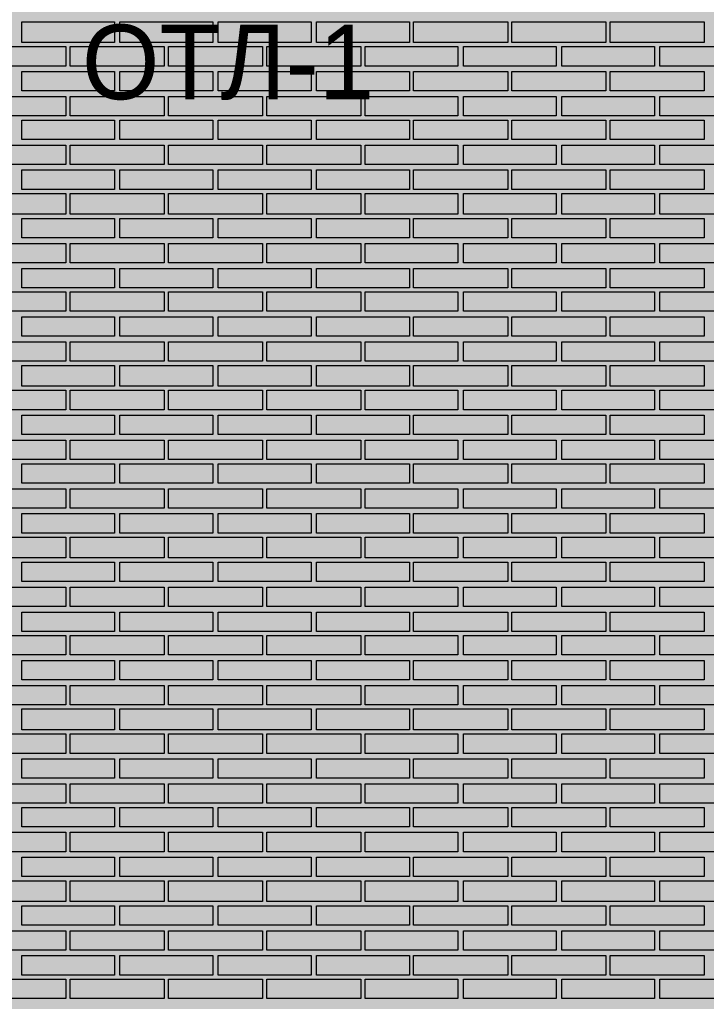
# Model space of a CAD drawing. Header units: millimetres. Extents: x -28928 to 100580, y -22867 to 36490.
# Drawn here: x 63745 to 65844, y -3038 to -40 of the extents above; entities that cross this region are included whole.
import ezdxf

# ---------------------------------------------------------------- set-up
doc = ezdxf.new("R2010")
doc.units = ezdxf.units.MM
doc.layers.add('PDF _Геометрия', color=7, linetype='Continuous', true_color=0x8f8e8d)
doc.layers.add('PDF _Сплошная заливка', color=7, linetype='Continuous', true_color=0xffffff)
doc.layers.add('PDF _Текст', color=7, linetype='Continuous')

msp = doc.modelspace()

# ---------------------------------------------------------------- hatches: boundary and pattern name
at = {"layer": 'PDF _Сплошная заливка', "true_color": 0xdcd6cf, "transparency": 33554559}
msp.add_hatch(color=254, dxfattribs=at).paths.add_polyline_path([(60798.4, -2005.5), (60798.4, -4713.2), (70224.5, -4713.2), (70224.5, -1464), (74070.3, -1464), (74070.3, -4713.2), (82294.9, -4713.2), (82294.9, 9028.4), (55763.7, 9028.4), (55763.7, -4713.2), (56851.1, -4713.2), (56851.1, -1464), (58251.4, -1464), (58251.4, -4713.2), (59499.5, -4713.2), (59499.5, -2005.5)])

# ---------------------------------------------------------------- linework, layer by layer
at = {"layer": 'PDF _Геометрия', "lineweight": 9}
for points in [[(64034.9, -110.1), (63895.3, -110.1), (63751.4, -110.1), (63751.4, -46.6), (63895.3, -46.6), (64034.9, -46.6)], [(64335.3, -110.1), (64195.7, -110.1), (64051.8, -110.1), (64051.8, -46.6), (64195.7, -46.6), (64335.3, -46.6)], [(64635.7, -110.1), (64491.8, -110.1), (64352.2, -110.1), (64352.2, -46.6), (64491.8, -46.6), (64635.7, -46.6)], [(64936.1, -110.1), (64792.2, -110.1), (64652.6, -110.1), (64652.6, -46.6), (64792.2, -46.6), (64936.1, -46.6)], [(65236.4, -110.1), (65092.6, -110.1), (64948.7, -110.1), (64948.7, -46.6), (65092.6, -46.6), (65236.4, -46.6)], [(65536.8, -110.1), (65393, -110.1), (65249.1, -110.1), (65249.1, -46.6), (65393, -46.6), (65536.8, -46.6)], [(65837.2, -110.1), (65693.4, -110.1), (65549.5, -110.1), (65549.5, -46.6), (65693.4, -46.6), (65837.2, -46.6)], [(63886.8, -122.8), (63886.8, -182), (63603.4, -182), (63603.4, -122.8)], [(64187.2, -122.8), (64187.2, -182), (63899.5, -182), (63899.5, -122.8)], [(64487.6, -122.8), (64487.6, -182), (64199.9, -182), (64199.9, -122.8)], [(64788, -122.8), (64788, -182), (64500.3, -182), (64500.3, -122.8)], [(65084.1, -122.8), (65084.1, -182), (64800.7, -182), (64800.7, -122.8)], [(65384.5, -122.8), (65384.5, -182), (65101.1, -182), (65101.1, -122.8)], [(65684.9, -122.8), (65684.9, -182), (65401.4, -182), (65401.4, -122.8)], [(65985.3, -122.8), (65985.3, -182), (65701.8, -182), (65701.8, -122.8)], [(64034.9, -258.2), (63895.3, -258.2), (63751.4, -258.2), (63751.4, -199), (63895.3, -199), (64034.9, -199)], [(64335.3, -258.2), (64195.7, -258.2), (64051.8, -258.2), (64051.8, -199), (64195.7, -199), (64335.3, -199)], [(64635.7, -258.2), (64491.8, -258.2), (64352.2, -258.2), (64352.2, -199), (64491.8, -199), (64635.7, -199)], [(64936.1, -258.2), (64792.2, -258.2), (64652.6, -258.2), (64652.6, -199), (64792.2, -199), (64936.1, -199)], [(65236.4, -258.2), (65092.6, -258.2), (64948.7, -258.2), (64948.7, -199), (65092.6, -199), (65236.4, -199)], [(65536.8, -258.2), (65393, -258.2), (65249.1, -258.2), (65249.1, -199), (65393, -199), (65536.8, -199)], [(65837.2, -258.2), (65693.4, -258.2), (65549.5, -258.2), (65549.5, -199), (65693.4, -199), (65837.2, -199)], [(63886.8, -275.1), (63886.8, -334.3), (63603.4, -334.3), (63603.4, -275.1)], [(64187.2, -275.1), (64187.2, -334.3), (63899.5, -334.3), (63899.5, -275.1)], [(64487.6, -275.1), (64487.6, -334.3), (64199.9, -334.3), (64199.9, -275.1)], [(64788, -275.1), (64788, -334.3), (64500.3, -334.3), (64500.3, -275.1)], [(65084.1, -275.1), (65084.1, -334.3), (64800.7, -334.3), (64800.7, -275.1)], [(65384.5, -275.1), (65384.5, -334.3), (65101.1, -334.3), (65101.1, -275.1)], [(65684.9, -275.1), (65684.9, -334.3), (65401.4, -334.3), (65401.4, -275.1)], [(65985.3, -275.1), (65985.3, -334.3), (65701.8, -334.3), (65701.8, -275.1)], [(64034.9, -406.3), (63895.3, -406.3), (63751.4, -406.3), (63751.4, -347), (63895.3, -347), (64034.9, -347)], [(64335.3, -406.3), (64195.7, -406.3), (64051.8, -406.3), (64051.8, -347), (64195.7, -347), (64335.3, -347)], [(64635.7, -406.3), (64491.8, -406.3), (64352.2, -406.3), (64352.2, -347), (64491.8, -347), (64635.7, -347)], [(64936.1, -406.3), (64792.2, -406.3), (64652.6, -406.3), (64652.6, -347), (64792.2, -347), (64936.1, -347)], [(65236.4, -406.3), (65092.6, -406.3), (64948.7, -406.3), (64948.7, -347), (65092.6, -347), (65236.4, -347)], [(65536.8, -406.3), (65393, -406.3), (65249.1, -406.3), (65249.1, -347), (65393, -347), (65536.8, -347)], [(65837.2, -406.3), (65693.4, -406.3), (65549.5, -406.3), (65549.5, -347), (65693.4, -347), (65837.2, -347)], [(63886.8, -423.2), (63886.8, -482.4), (63603.4, -482.4), (63603.4, -423.2)], [(64187.2, -423.2), (64187.2, -482.4), (63899.5, -482.4), (63899.5, -423.2)], [(64487.6, -423.2), (64487.6, -482.4), (64199.9, -482.4), (64199.9, -423.2)], [(64788, -423.2), (64788, -482.4), (64500.3, -482.4), (64500.3, -423.2)], [(65084.1, -423.2), (65084.1, -482.4), (64800.7, -482.4), (64800.7, -423.2)], [(65384.5, -423.2), (65384.5, -482.4), (65101.1, -482.4), (65101.1, -423.2)], [(65684.9, -423.2), (65684.9, -482.4), (65401.4, -482.4), (65401.4, -423.2)], [(65985.3, -423.2), (65985.3, -482.4), (65701.8, -482.4), (65701.8, -423.2)], [(64034.9, -558.6), (63895.3, -558.6), (63751.4, -558.6), (63751.4, -499.3), (63895.3, -499.3), (64034.9, -499.3)], [(64335.3, -558.6), (64195.7, -558.6), (64051.8, -558.6), (64051.8, -499.3), (64195.7, -499.3), (64335.3, -499.3)], [(64635.7, -558.6), (64491.8, -558.6), (64352.2, -558.6), (64352.2, -499.3), (64491.8, -499.3), (64635.7, -499.3)], [(64936.1, -558.6), (64792.2, -558.6), (64652.6, -558.6), (64652.6, -499.3), (64792.2, -499.3), (64936.1, -499.3)], [(65236.4, -558.6), (65092.6, -558.6), (64948.7, -558.6), (64948.7, -499.3), (65092.6, -499.3), (65236.4, -499.3)], [(65536.8, -558.6), (65393, -558.6), (65249.1, -558.6), (65249.1, -499.3), (65393, -499.3), (65536.8, -499.3)], [(65837.2, -558.6), (65693.4, -558.6), (65549.5, -558.6), (65549.5, -499.3), (65693.4, -499.3), (65837.2, -499.3)], [(63886.8, -571.3), (63886.8, -634.7), (63603.4, -634.7), (63603.4, -571.3)], [(64187.2, -571.3), (64187.2, -634.7), (63899.5, -634.7), (63899.5, -571.3)], [(64487.6, -571.3), (64487.6, -634.7), (64199.9, -634.7), (64199.9, -571.3)], [(64788, -571.3), (64788, -634.7), (64500.3, -634.7), (64500.3, -571.3)], [(65084.1, -571.3), (65084.1, -634.7), (64800.7, -634.7), (64800.7, -571.3)], [(65384.5, -571.3), (65384.5, -634.7), (65101.1, -634.7), (65101.1, -571.3)], [(65684.9, -571.3), (65684.9, -634.7), (65401.4, -634.7), (65401.4, -571.3)], [(65985.3, -571.3), (65985.3, -634.7), (65701.8, -634.7), (65701.8, -571.3)], [(64034.9, -706.6), (63895.3, -706.6), (63751.4, -706.6), (63751.4, -647.4), (63895.3, -647.4), (64034.9, -647.4)], [(64335.3, -706.6), (64195.7, -706.6), (64051.8, -706.6), (64051.8, -647.4), (64195.7, -647.4), (64335.3, -647.4)], [(64635.7, -706.6), (64491.8, -706.6), (64352.2, -706.6), (64352.2, -647.4), (64491.8, -647.4), (64635.7, -647.4)], [(64936.1, -706.6), (64792.2, -706.6), (64652.6, -706.6), (64652.6, -647.4), (64792.2, -647.4), (64936.1, -647.4)], [(65236.4, -706.6), (65092.6, -706.6), (64948.7, -706.6), (64948.7, -647.4), (65092.6, -647.4), (65236.4, -647.4)], [(65536.8, -706.6), (65393, -706.6), (65249.1, -706.6), (65249.1, -647.4), (65393, -647.4), (65536.8, -647.4)], [(65837.2, -706.6), (65693.4, -706.6), (65549.5, -706.6), (65549.5, -647.4), (65693.4, -647.4), (65837.2, -647.4)], [(63886.8, -723.6), (63886.8, -782.8), (63603.4, -782.8), (63603.4, -723.6)], [(64187.2, -723.6), (64187.2, -782.8), (63899.5, -782.8), (63899.5, -723.6)], [(64487.6, -723.6), (64487.6, -782.8), (64199.9, -782.8), (64199.9, -723.6)], [(64788, -723.6), (64788, -782.8), (64500.3, -782.8), (64500.3, -723.6)], [(65084.1, -723.6), (65084.1, -782.8), (64800.7, -782.8), (64800.7, -723.6)], [(65384.5, -723.6), (65384.5, -782.8), (65101.1, -782.8), (65101.1, -723.6)], [(65684.9, -723.6), (65684.9, -782.8), (65401.4, -782.8), (65401.4, -723.6)], [(65985.3, -723.6), (65985.3, -782.8), (65701.8, -782.8), (65701.8, -723.6)], [(64034.9, -859), (63895.3, -859), (63751.4, -859), (63751.4, -799.7), (63895.3, -799.7), (64034.9, -799.7)], [(64335.3, -859), (64195.7, -859), (64051.8, -859), (64051.8, -799.7), (64195.7, -799.7), (64335.3, -799.7)], [(64635.7, -859), (64491.8, -859), (64352.2, -859), (64352.2, -799.7), (64491.8, -799.7), (64635.7, -799.7)], [(64936.1, -859), (64792.2, -859), (64652.6, -859), (64652.6, -799.7), (64792.2, -799.7), (64936.1, -799.7)], [(65236.4, -859), (65092.6, -859), (64948.7, -859), (64948.7, -799.7), (65092.6, -799.7), (65236.4, -799.7)], [(65536.8, -859), (65393, -859), (65249.1, -859), (65249.1, -799.7), (65393, -799.7), (65536.8, -799.7)], [(65837.2, -859), (65693.4, -859), (65549.5, -859), (65549.5, -799.7), (65693.4, -799.7), (65837.2, -799.7)], [(63886.8, -871.6), (63886.8, -930.9), (63603.4, -930.9), (63603.4, -871.6)], [(64187.2, -871.6), (64187.2, -930.9), (63899.5, -930.9), (63899.5, -871.6)], [(64487.6, -871.6), (64487.6, -930.9), (64199.9, -930.9), (64199.9, -871.6)], [(64788, -871.6), (64788, -930.9), (64500.3, -930.9), (64500.3, -871.6)], [(65084.1, -871.6), (65084.1, -930.9), (64800.7, -930.9), (64800.7, -871.6)], [(65384.5, -871.6), (65384.5, -930.9), (65101.1, -930.9), (65101.1, -871.6)], [(65684.9, -871.6), (65684.9, -930.9), (65401.4, -930.9), (65401.4, -871.6)], [(65985.3, -871.6), (65985.3, -930.9), (65701.8, -930.9), (65701.8, -871.6)], [(64034.9, -1007), (63895.3, -1007), (63751.4, -1007), (63751.4, -947.8), (63895.3, -947.8), (64034.9, -947.8)], [(64335.3, -1007), (64195.7, -1007), (64051.8, -1007), (64051.8, -947.8), (64195.7, -947.8), (64335.3, -947.8)], [(64635.7, -1007), (64491.8, -1007), (64352.2, -1007), (64352.2, -947.8), (64491.8, -947.8), (64635.7, -947.8)], [(64936.1, -1007), (64792.2, -1007), (64652.6, -1007), (64652.6, -947.8), (64792.2, -947.8), (64936.1, -947.8)], [(65236.4, -1007), (65092.6, -1007), (64948.7, -1007), (64948.7, -947.8), (65092.6, -947.8), (65236.4, -947.8)], [(65536.8, -1007), (65393, -1007), (65249.1, -1007), (65249.1, -947.8), (65393, -947.8), (65536.8, -947.8)], [(65837.2, -1007), (65693.4, -1007), (65549.5, -1007), (65549.5, -947.8), (65693.4, -947.8), (65837.2, -947.8)], [(63886.8, -1024), (63886.8, -1083.2), (63603.4, -1083.2), (63603.4, -1024)], [(64187.2, -1024), (64187.2, -1083.2), (63899.5, -1083.2), (63899.5, -1024)], [(64487.6, -1024), (64487.6, -1083.2), (64199.9, -1083.2), (64199.9, -1024)], [(64788, -1024), (64788, -1083.2), (64500.3, -1083.2), (64500.3, -1024)], [(65084.1, -1024), (65084.1, -1083.2), (64800.7, -1083.2), (64800.7, -1024)], [(65384.5, -1024), (65384.5, -1083.2), (65101.1, -1083.2), (65101.1, -1024)], [(65684.9, -1024), (65684.9, -1083.2), (65401.4, -1083.2), (65401.4, -1024)], [(65985.3, -1024), (65985.3, -1083.2), (65701.8, -1083.2), (65701.8, -1024)], [(64034.9, -1159.3), (63895.3, -1159.3), (63751.4, -1159.3), (63751.4, -1095.9), (63895.3, -1095.9), (64034.9, -1095.9)], [(64335.3, -1159.3), (64195.7, -1159.3), (64051.8, -1159.3), (64051.8, -1095.9), (64195.7, -1095.9), (64335.3, -1095.9)], [(64635.7, -1159.3), (64491.8, -1159.3), (64352.2, -1159.3), (64352.2, -1095.9), (64491.8, -1095.9), (64635.7, -1095.9)], [(64936.1, -1159.3), (64792.2, -1159.3), (64652.6, -1159.3), (64652.6, -1095.9), (64792.2, -1095.9), (64936.1, -1095.9)], [(65236.4, -1159.3), (65092.6, -1159.3), (64948.7, -1159.3), (64948.7, -1095.9), (65092.6, -1095.9), (65236.4, -1095.9)], [(65536.8, -1159.3), (65393, -1159.3), (65249.1, -1159.3), (65249.1, -1095.9), (65393, -1095.9), (65536.8, -1095.9)], [(65837.2, -1159.3), (65693.4, -1159.3), (65549.5, -1159.3), (65549.5, -1095.9), (65693.4, -1095.9), (65837.2, -1095.9)], [(63886.8, -1172), (63886.8, -1231.3), (63603.4, -1231.3), (63603.4, -1172)], [(64187.2, -1172), (64187.2, -1231.3), (63899.5, -1231.3), (63899.5, -1172)], [(64487.6, -1172), (64487.6, -1231.3), (64199.9, -1231.3), (64199.9, -1172)], [(64788, -1172), (64788, -1231.3), (64500.3, -1231.3), (64500.3, -1172)], [(65084.1, -1172), (65084.1, -1231.3), (64800.7, -1231.3), (64800.7, -1172)], [(65384.5, -1172), (65384.5, -1231.3), (65101.1, -1231.3), (65101.1, -1172)], [(65684.9, -1172), (65684.9, -1231.3), (65401.4, -1231.3), (65401.4, -1172)], [(65985.3, -1172), (65985.3, -1231.3), (65701.8, -1231.3), (65701.8, -1172)], [(64034.9, -1307.4), (63895.3, -1307.4), (63751.4, -1307.4), (63751.4, -1248.2), (63895.3, -1248.2), (64034.9, -1248.2)], [(64335.3, -1307.4), (64195.7, -1307.4), (64051.8, -1307.4), (64051.8, -1248.2), (64195.7, -1248.2), (64335.3, -1248.2)], [(64635.7, -1307.4), (64491.8, -1307.4), (64352.2, -1307.4), (64352.2, -1248.2), (64491.8, -1248.2), (64635.7, -1248.2)], [(64936.1, -1307.4), (64792.2, -1307.4), (64652.6, -1307.4), (64652.6, -1248.2), (64792.2, -1248.2), (64936.1, -1248.2)], [(65236.4, -1307.4), (65092.6, -1307.4), (64948.7, -1307.4), (64948.7, -1248.2), (65092.6, -1248.2), (65236.4, -1248.2)], [(65536.8, -1307.4), (65393, -1307.4), (65249.1, -1307.4), (65249.1, -1248.2), (65393, -1248.2), (65536.8, -1248.2)], [(65837.2, -1307.4), (65693.4, -1307.4), (65549.5, -1307.4), (65549.5, -1248.2), (65693.4, -1248.2), (65837.2, -1248.2)], [(63886.8, -1324.3), (63886.8, -1383.6), (63603.4, -1383.6), (63603.4, -1324.3)], [(64187.2, -1324.3), (64187.2, -1383.6), (63899.5, -1383.6), (63899.5, -1324.3)], [(64487.6, -1324.3), (64487.6, -1383.6), (64199.9, -1383.6), (64199.9, -1324.3)], [(64788, -1324.3), (64788, -1383.6), (64500.3, -1383.6), (64500.3, -1324.3)], [(65084.1, -1324.3), (65084.1, -1383.6), (64800.7, -1383.6), (64800.7, -1324.3)], [(65384.5, -1324.3), (65384.5, -1383.6), (65101.1, -1383.6), (65101.1, -1324.3)], [(65684.9, -1324.3), (65684.9, -1383.6), (65401.4, -1383.6), (65401.4, -1324.3)], [(65985.3, -1324.3), (65985.3, -1383.6), (65701.8, -1383.6), (65701.8, -1324.3)], [(64034.9, -1455.5), (63895.3, -1455.5), (63751.4, -1455.5), (63751.4, -1396.3), (63895.3, -1396.3), (64034.9, -1396.3)], [(64335.3, -1455.5), (64195.7, -1455.5), (64051.8, -1455.5), (64051.8, -1396.3), (64195.7, -1396.3), (64335.3, -1396.3)], [(64635.7, -1455.5), (64491.8, -1455.5), (64352.2, -1455.5), (64352.2, -1396.3), (64491.8, -1396.3), (64635.7, -1396.3)], [(64936.1, -1455.5), (64792.2, -1455.5), (64652.6, -1455.5), (64652.6, -1396.3), (64792.2, -1396.3), (64936.1, -1396.3)], [(65236.4, -1455.5), (65092.6, -1455.5), (64948.7, -1455.5), (64948.7, -1396.3), (65092.6, -1396.3), (65236.4, -1396.3)], [(65536.8, -1455.5), (65393, -1455.5), (65249.1, -1455.5), (65249.1, -1396.3), (65393, -1396.3), (65536.8, -1396.3)], [(65837.2, -1455.5), (65693.4, -1455.5), (65549.5, -1455.5), (65549.5, -1396.3), (65693.4, -1396.3), (65837.2, -1396.3)], [(63886.8, -1472.4), (63886.8, -1531.6), (63603.4, -1531.6), (63603.4, -1472.4)], [(64187.2, -1472.4), (64187.2, -1531.6), (63899.5, -1531.6), (63899.5, -1472.4)], [(64487.6, -1472.4), (64487.6, -1531.6), (64199.9, -1531.6), (64199.9, -1472.4)], [(64788, -1472.4), (64788, -1531.6), (64500.3, -1531.6), (64500.3, -1472.4)], [(65084.1, -1472.4), (65084.1, -1531.6), (64800.7, -1531.6), (64800.7, -1472.4)], [(65384.5, -1472.4), (65384.5, -1531.6), (65101.1, -1531.6), (65101.1, -1472.4)], [(65684.9, -1472.4), (65684.9, -1531.6), (65401.4, -1531.6), (65401.4, -1472.4)], [(65985.3, -1472.4), (65985.3, -1531.6), (65701.8, -1531.6), (65701.8, -1472.4)], [(64034.9, -1607.8), (63895.3, -1607.8), (63751.4, -1607.8), (63751.4, -1548.6), (63895.3, -1548.6), (64034.9, -1548.6)], [(64335.3, -1607.8), (64195.7, -1607.8), (64051.8, -1607.8), (64051.8, -1548.6), (64195.7, -1548.6), (64335.3, -1548.6)], [(64635.7, -1607.8), (64491.8, -1607.8), (64352.2, -1607.8), (64352.2, -1548.6), (64491.8, -1548.6), (64635.7, -1548.6)], [(64936.1, -1607.8), (64792.2, -1607.8), (64652.6, -1607.8), (64652.6, -1548.6), (64792.2, -1548.6), (64936.1, -1548.6)], [(65236.4, -1607.8), (65092.6, -1607.8), (64948.7, -1607.8), (64948.7, -1548.6), (65092.6, -1548.6), (65236.4, -1548.6)], [(65536.8, -1607.8), (65393, -1607.8), (65249.1, -1607.8), (65249.1, -1548.6), (65393, -1548.6), (65536.8, -1548.6)], [(65837.2, -1607.8), (65693.4, -1607.8), (65549.5, -1607.8), (65549.5, -1548.6), (65693.4, -1548.6), (65837.2, -1548.6)], [(63886.8, -1620.5), (63886.8, -1684), (63603.4, -1684), (63603.4, -1620.5)], [(64187.2, -1620.5), (64187.2, -1684), (63899.5, -1684), (63899.5, -1620.5)], [(64487.6, -1620.5), (64487.6, -1684), (64199.9, -1684), (64199.9, -1620.5)], [(64788, -1620.5), (64788, -1684), (64500.3, -1684), (64500.3, -1620.5)], [(65084.1, -1620.5), (65084.1, -1684), (64800.7, -1684), (64800.7, -1620.5)], [(65384.5, -1620.5), (65384.5, -1684), (65101.1, -1684), (65101.1, -1620.5)], [(65684.9, -1620.5), (65684.9, -1684), (65401.4, -1684), (65401.4, -1620.5)], [(65985.3, -1620.5), (65985.3, -1684), (65701.8, -1684), (65701.8, -1620.5)], [(64034.9, -1755.9), (63895.3, -1755.9), (63751.4, -1755.9), (63751.4, -1696.6), (63895.3, -1696.6), (64034.9, -1696.6)], [(64335.3, -1755.9), (64195.7, -1755.9), (64051.8, -1755.9), (64051.8, -1696.6), (64195.7, -1696.6), (64335.3, -1696.6)], [(64635.7, -1755.9), (64491.8, -1755.9), (64352.2, -1755.9), (64352.2, -1696.6), (64491.8, -1696.6), (64635.7, -1696.6)], [(64936.1, -1755.9), (64792.2, -1755.9), (64652.6, -1755.9), (64652.6, -1696.6), (64792.2, -1696.6), (64936.1, -1696.6)], [(65236.4, -1755.9), (65092.6, -1755.9), (64948.7, -1755.9), (64948.7, -1696.6), (65092.6, -1696.6), (65236.4, -1696.6)], [(65536.8, -1755.9), (65393, -1755.9), (65249.1, -1755.9), (65249.1, -1696.6), (65393, -1696.6), (65536.8, -1696.6)], [(65837.2, -1755.9), (65693.4, -1755.9), (65549.5, -1755.9), (65549.5, -1696.6), (65693.4, -1696.6), (65837.2, -1696.6)], [(63886.8, -1772.8), (63886.8, -1832), (63603.4, -1832), (63603.4, -1772.8)], [(64187.2, -1772.8), (64187.2, -1832), (63899.5, -1832), (63899.5, -1772.8)], [(64487.6, -1772.8), (64487.6, -1832), (64199.9, -1832), (64199.9, -1772.8)], [(64788, -1772.8), (64788, -1832), (64500.3, -1832), (64500.3, -1772.8)], [(65084.1, -1772.8), (65084.1, -1832), (64800.7, -1832), (64800.7, -1772.8)], [(65384.5, -1772.8), (65384.5, -1832), (65101.1, -1832), (65101.1, -1772.8)], [(65684.9, -1772.8), (65684.9, -1832), (65401.4, -1832), (65401.4, -1772.8)], [(65985.3, -1772.8), (65985.3, -1832), (65701.8, -1832), (65701.8, -1772.8)], [(64034.9, -1908.2), (63895.3, -1908.2), (63751.4, -1908.2), (63751.4, -1849), (63895.3, -1849), (64034.9, -1849)], [(64335.3, -1908.2), (64195.7, -1908.2), (64051.8, -1908.2), (64051.8, -1849), (64195.7, -1849), (64335.3, -1849)], [(64635.7, -1908.2), (64491.8, -1908.2), (64352.2, -1908.2), (64352.2, -1849), (64491.8, -1849), (64635.7, -1849)], [(64936.1, -1908.2), (64792.2, -1908.2), (64652.6, -1908.2), (64652.6, -1849), (64792.2, -1849), (64936.1, -1849)], [(65236.4, -1908.2), (65092.6, -1908.2), (64948.7, -1908.2), (64948.7, -1849), (65092.6, -1849), (65236.4, -1849)], [(65536.8, -1908.2), (65393, -1908.2), (65249.1, -1908.2), (65249.1, -1849), (65393, -1849), (65536.8, -1849)], [(65837.2, -1908.2), (65693.4, -1908.2), (65549.5, -1908.2), (65549.5, -1849), (65693.4, -1849), (65837.2, -1849)], [(63886.8, -1920.9), (63886.8, -1980.1), (63603.4, -1980.1), (63603.4, -1920.9)], [(64187.2, -1920.9), (64187.2, -1980.1), (63899.5, -1980.1), (63899.5, -1920.9)], [(64487.6, -1920.9), (64487.6, -1980.1), (64199.9, -1980.1), (64199.9, -1920.9)], [(64788, -1920.9), (64788, -1980.1), (64500.3, -1980.1), (64500.3, -1920.9)], [(65084.1, -1920.9), (65084.1, -1980.1), (64800.7, -1980.1), (64800.7, -1920.9)], [(65384.5, -1920.9), (65384.5, -1980.1), (65101.1, -1980.1), (65101.1, -1920.9)], [(65684.9, -1920.9), (65684.9, -1980.1), (65401.4, -1980.1), (65401.4, -1920.9)], [(65985.3, -1920.9), (65985.3, -1980.1), (65701.8, -1980.1), (65701.8, -1920.9)], [(64034.9, -2056.3), (63895.3, -2056.3), (63751.4, -2056.3), (63751.4, -1997), (63895.3, -1997), (64034.9, -1997)], [(64335.3, -2056.3), (64195.7, -2056.3), (64051.8, -2056.3), (64051.8, -1997), (64195.7, -1997), (64335.3, -1997)], [(64635.7, -2056.3), (64491.8, -2056.3), (64352.2, -2056.3), (64352.2, -1997), (64491.8, -1997), (64635.7, -1997)], [(64936.1, -2056.3), (64792.2, -2056.3), (64652.6, -2056.3), (64652.6, -1997), (64792.2, -1997), (64936.1, -1997)], [(65236.4, -2056.3), (65092.6, -2056.3), (64948.7, -2056.3), (64948.7, -1997), (65092.6, -1997), (65236.4, -1997)], [(65536.8, -2056.3), (65393, -2056.3), (65249.1, -2056.3), (65249.1, -1997), (65393, -1997), (65536.8, -1997)], [(65837.2, -2056.3), (65693.4, -2056.3), (65549.5, -2056.3), (65549.5, -1997), (65693.4, -1997), (65837.2, -1997)], [(63886.8, -2073.2), (63886.8, -2132.4), (63603.4, -2132.4), (63603.4, -2073.2)], [(64187.2, -2073.2), (64187.2, -2132.4), (63899.5, -2132.4), (63899.5, -2073.2)], [(64487.6, -2073.2), (64487.6, -2132.4), (64199.9, -2132.4), (64199.9, -2073.2)], [(64788, -2073.2), (64788, -2132.4), (64500.3, -2132.4), (64500.3, -2073.2)], [(65084.1, -2073.2), (65084.1, -2132.4), (64800.7, -2132.4), (64800.7, -2073.2)], [(65384.5, -2073.2), (65384.5, -2132.4), (65101.1, -2132.4), (65101.1, -2073.2)], [(65684.9, -2073.2), (65684.9, -2132.4), (65401.4, -2132.4), (65401.4, -2073.2)], [(65985.3, -2073.2), (65985.3, -2132.4), (65701.8, -2132.4), (65701.8, -2073.2)], [(64034.9, -2208.6), (63895.3, -2208.6), (63751.4, -2208.6), (63751.4, -2145.1), (63895.3, -2145.1), (64034.9, -2145.1)], [(64335.3, -2208.6), (64195.7, -2208.6), (64051.8, -2208.6), (64051.8, -2145.1), (64195.7, -2145.1), (64335.3, -2145.1)], [(64635.7, -2208.6), (64491.8, -2208.6), (64352.2, -2208.6), (64352.2, -2145.1), (64491.8, -2145.1), (64635.7, -2145.1)], [(64936.1, -2208.6), (64792.2, -2208.6), (64652.6, -2208.6), (64652.6, -2145.1), (64792.2, -2145.1), (64936.1, -2145.1)], [(65236.4, -2208.6), (65092.6, -2208.6), (64948.7, -2208.6), (64948.7, -2145.1), (65092.6, -2145.1), (65236.4, -2145.1)], [(65536.8, -2208.6), (65393, -2208.6), (65249.1, -2208.6), (65249.1, -2145.1), (65393, -2145.1), (65536.8, -2145.1)], [(65837.2, -2208.6), (65693.4, -2208.6), (65549.5, -2208.6), (65549.5, -2145.1), (65693.4, -2145.1), (65837.2, -2145.1)], [(63886.8, -2221.3), (63886.8, -2280.5), (63603.4, -2280.5), (63603.4, -2221.3)], [(64187.2, -2221.3), (64187.2, -2280.5), (63899.5, -2280.5), (63899.5, -2221.3)], [(64487.6, -2221.3), (64487.6, -2280.5), (64199.9, -2280.5), (64199.9, -2221.3)], [(64788, -2221.3), (64788, -2280.5), (64500.3, -2280.5), (64500.3, -2221.3)], [(65084.1, -2221.3), (65084.1, -2280.5), (64800.7, -2280.5), (64800.7, -2221.3)], [(65384.5, -2221.3), (65384.5, -2280.5), (65101.1, -2280.5), (65101.1, -2221.3)], [(65684.9, -2221.3), (65684.9, -2280.5), (65401.4, -2280.5), (65401.4, -2221.3)], [(65985.3, -2221.3), (65985.3, -2280.5), (65701.8, -2280.5), (65701.8, -2221.3)], [(64034.9, -2356.6), (63895.3, -2356.6), (63751.4, -2356.6), (63751.4, -2297.4), (63895.3, -2297.4), (64034.9, -2297.4)], [(64335.3, -2356.6), (64195.7, -2356.6), (64051.8, -2356.6), (64051.8, -2297.4), (64195.7, -2297.4), (64335.3, -2297.4)], [(64635.7, -2356.6), (64491.8, -2356.6), (64352.2, -2356.6), (64352.2, -2297.4), (64491.8, -2297.4), (64635.7, -2297.4)], [(64936.1, -2356.6), (64792.2, -2356.6), (64652.6, -2356.6), (64652.6, -2297.4), (64792.2, -2297.4), (64936.1, -2297.4)], [(65236.4, -2356.6), (65092.6, -2356.6), (64948.7, -2356.6), (64948.7, -2297.4), (65092.6, -2297.4), (65236.4, -2297.4)], [(65536.8, -2356.6), (65393, -2356.6), (65249.1, -2356.6), (65249.1, -2297.4), (65393, -2297.4), (65536.8, -2297.4)], [(65837.2, -2356.6), (65693.4, -2356.6), (65549.5, -2356.6), (65549.5, -2297.4), (65693.4, -2297.4), (65837.2, -2297.4)], [(63886.8, -2373.6), (63886.8, -2432.8), (63603.4, -2432.8), (63603.4, -2373.6)], [(64187.2, -2373.6), (64187.2, -2432.8), (63899.5, -2432.8), (63899.5, -2373.6)], [(64487.6, -2373.6), (64487.6, -2432.8), (64199.9, -2432.8), (64199.9, -2373.6)], [(64788, -2373.6), (64788, -2432.8), (64500.3, -2432.8), (64500.3, -2373.6)], [(65084.1, -2373.6), (65084.1, -2432.8), (64800.7, -2432.8), (64800.7, -2373.6)], [(65384.5, -2373.6), (65384.5, -2432.8), (65101.1, -2432.8), (65101.1, -2373.6)], [(65684.9, -2373.6), (65684.9, -2432.8), (65401.4, -2432.8), (65401.4, -2373.6)], [(65985.3, -2373.6), (65985.3, -2432.8), (65701.8, -2432.8), (65701.8, -2373.6)], [(64034.9, -2504.7), (63895.3, -2504.7), (63751.4, -2504.7), (63751.4, -2445.5), (63895.3, -2445.5), (64034.9, -2445.5)], [(64335.3, -2504.7), (64195.7, -2504.7), (64051.8, -2504.7), (64051.8, -2445.5), (64195.7, -2445.5), (64335.3, -2445.5)], [(64635.7, -2504.7), (64491.8, -2504.7), (64352.2, -2504.7), (64352.2, -2445.5), (64491.8, -2445.5), (64635.7, -2445.5)], [(64936.1, -2504.7), (64792.2, -2504.7), (64652.6, -2504.7), (64652.6, -2445.5), (64792.2, -2445.5), (64936.1, -2445.5)], [(65236.4, -2504.7), (65092.6, -2504.7), (64948.7, -2504.7), (64948.7, -2445.5), (65092.6, -2445.5), (65236.4, -2445.5)], [(65536.8, -2504.7), (65393, -2504.7), (65249.1, -2504.7), (65249.1, -2445.5), (65393, -2445.5), (65536.8, -2445.5)], [(65837.2, -2504.7), (65693.4, -2504.7), (65549.5, -2504.7), (65549.5, -2445.5), (65693.4, -2445.5), (65837.2, -2445.5)], [(63886.8, -2521.6), (63886.8, -2580.9), (63603.4, -2580.9), (63603.4, -2521.6)], [(64187.2, -2521.6), (64187.2, -2580.9), (63899.5, -2580.9), (63899.5, -2521.6)], [(64487.6, -2521.6), (64487.6, -2580.9), (64199.9, -2580.9), (64199.9, -2521.6)], [(64788, -2521.6), (64788, -2580.9), (64500.3, -2580.9), (64500.3, -2521.6)], [(65084.1, -2521.6), (65084.1, -2580.9), (64800.7, -2580.9), (64800.7, -2521.6)], [(65384.5, -2521.6), (65384.5, -2580.9), (65101.1, -2580.9), (65101.1, -2521.6)], [(65684.9, -2521.6), (65684.9, -2580.9), (65401.4, -2580.9), (65401.4, -2521.6)], [(65985.3, -2521.6), (65985.3, -2580.9), (65701.8, -2580.9), (65701.8, -2521.6)], [(64034.9, -2657), (63895.3, -2657), (63751.4, -2657), (63751.4, -2597.8), (63895.3, -2597.8), (64034.9, -2597.8)], [(64335.3, -2657), (64195.7, -2657), (64051.8, -2657), (64051.8, -2597.8), (64195.7, -2597.8), (64335.3, -2597.8)], [(64635.7, -2657), (64491.8, -2657), (64352.2, -2657), (64352.2, -2597.8), (64491.8, -2597.8), (64635.7, -2597.8)], [(64936.1, -2657), (64792.2, -2657), (64652.6, -2657), (64652.6, -2597.8), (64792.2, -2597.8), (64936.1, -2597.8)], [(65236.4, -2657), (65092.6, -2657), (64948.7, -2657), (64948.7, -2597.8), (65092.6, -2597.8), (65236.4, -2597.8)], [(65536.8, -2657), (65393, -2657), (65249.1, -2657), (65249.1, -2597.8), (65393, -2597.8), (65536.8, -2597.8)], [(65837.2, -2657), (65693.4, -2657), (65549.5, -2657), (65549.5, -2597.8), (65693.4, -2597.8), (65837.2, -2597.8)], [(63886.8, -2669.7), (63886.8, -2733.2), (63603.4, -2733.2), (63603.4, -2669.7)], [(64187.2, -2669.7), (64187.2, -2733.2), (63899.5, -2733.2), (63899.5, -2669.7)], [(64487.6, -2669.7), (64487.6, -2733.2), (64199.9, -2733.2), (64199.9, -2669.7)], [(64788, -2669.7), (64788, -2733.2), (64500.3, -2733.2), (64500.3, -2669.7)], [(65084.1, -2669.7), (65084.1, -2733.2), (64800.7, -2733.2), (64800.7, -2669.7)], [(65384.5, -2669.7), (65384.5, -2733.2), (65101.1, -2733.2), (65101.1, -2669.7)], [(65684.9, -2669.7), (65684.9, -2733.2), (65401.4, -2733.2), (65401.4, -2669.7)], [(65985.3, -2669.7), (65985.3, -2733.2), (65701.8, -2733.2), (65701.8, -2669.7)], [(64034.9, -2805.1), (63895.3, -2805.1), (63751.4, -2805.1), (63751.4, -2745.9), (63895.3, -2745.9), (64034.9, -2745.9)], [(64335.3, -2805.1), (64195.7, -2805.1), (64051.8, -2805.1), (64051.8, -2745.9), (64195.7, -2745.9), (64335.3, -2745.9)], [(64635.7, -2805.1), (64491.8, -2805.1), (64352.2, -2805.1), (64352.2, -2745.9), (64491.8, -2745.9), (64635.7, -2745.9)], [(64936.1, -2805.1), (64792.2, -2805.1), (64652.6, -2805.1), (64652.6, -2745.9), (64792.2, -2745.9), (64936.1, -2745.9)], [(65236.4, -2805.1), (65092.6, -2805.1), (64948.7, -2805.1), (64948.7, -2745.9), (65092.6, -2745.9), (65236.4, -2745.9)], [(65536.8, -2805.1), (65393, -2805.1), (65249.1, -2805.1), (65249.1, -2745.9), (65393, -2745.9), (65536.8, -2745.9)], [(65837.2, -2805.1), (65693.4, -2805.1), (65549.5, -2805.1), (65549.5, -2745.9), (65693.4, -2745.9), (65837.2, -2745.9)], [(63886.8, -2822), (63886.8, -2881.3), (63603.4, -2881.3), (63603.4, -2822)], [(64187.2, -2822), (64187.2, -2881.3), (63899.5, -2881.3), (63899.5, -2822)], [(64487.6, -2822), (64487.6, -2881.3), (64199.9, -2881.3), (64199.9, -2822)], [(64788, -2822), (64788, -2881.3), (64500.3, -2881.3), (64500.3, -2822)], [(65084.1, -2822), (65084.1, -2881.3), (64800.7, -2881.3), (64800.7, -2822)], [(65384.5, -2822), (65384.5, -2881.3), (65101.1, -2881.3), (65101.1, -2822)], [(65684.9, -2822), (65684.9, -2881.3), (65401.4, -2881.3), (65401.4, -2822)], [(65985.3, -2822), (65985.3, -2881.3), (65701.8, -2881.3), (65701.8, -2822)], [(64034.9, -2957.4), (63895.3, -2957.4), (63751.4, -2957.4), (63751.4, -2898.2), (63895.3, -2898.2), (64034.9, -2898.2)], [(64335.3, -2957.4), (64195.7, -2957.4), (64051.8, -2957.4), (64051.8, -2898.2), (64195.7, -2898.2), (64335.3, -2898.2)], [(64635.7, -2957.4), (64491.8, -2957.4), (64352.2, -2957.4), (64352.2, -2898.2), (64491.8, -2898.2), (64635.7, -2898.2)], [(64936.1, -2957.4), (64792.2, -2957.4), (64652.6, -2957.4), (64652.6, -2898.2), (64792.2, -2898.2), (64936.1, -2898.2)], [(65236.4, -2957.4), (65092.6, -2957.4), (64948.7, -2957.4), (64948.7, -2898.2), (65092.6, -2898.2), (65236.4, -2898.2)], [(65536.8, -2957.4), (65393, -2957.4), (65249.1, -2957.4), (65249.1, -2898.2), (65393, -2898.2), (65536.8, -2898.2)], [(65837.2, -2957.4), (65693.4, -2957.4), (65549.5, -2957.4), (65549.5, -2898.2), (65693.4, -2898.2), (65837.2, -2898.2)], [(63886.8, -2970.1), (63886.8, -3029.3), (63603.4, -3029.3), (63603.4, -2970.1)], [(64187.2, -2970.1), (64187.2, -3029.3), (63899.5, -3029.3), (63899.5, -2970.1)], [(64487.6, -2970.1), (64487.6, -3029.3), (64199.9, -3029.3), (64199.9, -2970.1)], [(64788, -2970.1), (64788, -3029.3), (64500.3, -3029.3), (64500.3, -2970.1)], [(65084.1, -2970.1), (65084.1, -3029.3), (64800.7, -3029.3), (64800.7, -2970.1)], [(65384.5, -2970.1), (65384.5, -3029.3), (65101.1, -3029.3), (65101.1, -2970.1)], [(65684.9, -2970.1), (65684.9, -3029.3), (65401.4, -3029.3), (65401.4, -2970.1)], [(65985.3, -2970.1), (65985.3, -3029.3), (65701.8, -3029.3), (65701.8, -2970.1)]]:
    msp.add_lwpolyline(points, close=True, dxfattribs=at)

# ---------------------------------------------------------------- texts
at = {"layer": 'PDF _Текст', "insert": (63935.5, -171.2), "char_height": 227.71, "attachment_point": 4, "style": ''}
msp.add_mtext('ОТЛ-1', dxfattribs=at)

doc.saveas('drawing.dxf')
